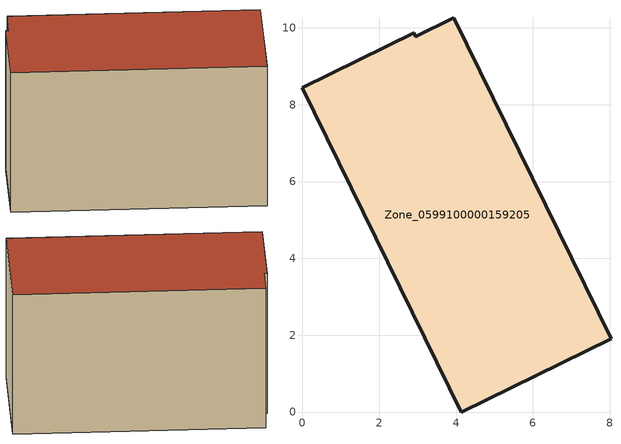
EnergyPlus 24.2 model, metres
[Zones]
Zone_0599100000159205
 floor ground (C_G): 4.13,0 0,8.44 2.91,9.87 2.94,9.77 3.94,10.26 8.03,1.91 z0
 wall outside (C_F): 4.13,0 8.03,1.91 3.94,10.26 2.94,9.77 2.91,9.87 0,8.44 4.13,0 z0:5.81
 roof outside (C_R): 0,8.44 4.13,0 8.03,1.91 3.94,10.26 2.94,9.77 2.91,9.87 z5.81
[BUILDING]
Pand.0599100000159205: North Axis=0; Terrain=City; Loads Convergence Tolerance Value=0.04; Temperature Convergence Tolerance Value=0.4; Solar Distribution=FullExterior; Maximum Number of Warmup Days=25; Minimum Number of Warmup Days=1
[Site:Location]
Rotterdam.The.Hague.AP_ZH_NLD Design_Conditions: Latitude=51.96; Longitude=4.45; Time Zone=1; Elevation=-4.5
[SITE:GROUNDTEMPERATURE:BUILDINGSURFACE]
18, 18, 18, 18, 18, 18, 18, 18, 18, 18, 18, 18
[MATERIAL] Thermal Absorptance=0.9; Solar Absorptance=0.7; Visible Absorptance=0.7
Name | Roughness | Thickness | Conductivity | Density | Specific Heat
G.TI.1946-1964 | MediumSmooth | 0.15 | 1 | 540 | 1210
F.TI.1946-1964 | Rough | 0.3 | 0.857143 | 1920 | 840
R.TI.1946-1964 | MediumRough | 0.2 | 0.277778 | 1500 | 1000
[CONSTRUCTION]
C_G: G.TI.1946-1964
C_F: F.TI.1946-1964
C_R: R.TI.1946-1964
[ZONE]
Zone_0599100000159205: Type=1; Multiplier=1; Ceiling Height=Autocalculate; Volume=Autocalculate; Floor Area=autocalculate; Part of Total Floor Area=Yes
[ZONEINFILTRATION:DESIGNFLOWRATE]
Infil_Zone_0599100000159205: Zone or ZoneList or Space or SpaceList=Zone_0599100000159205; Schedule=AlwaysOn; Design Flow Rate Calculation Method=Flow/Area; Flow Rate per Floor Area=0.003; Constant Term Coefficient=1; Temperature Term Coefficient=0; Velocity Term Coefficient=0; Velocity Squared Term Coefficient=0
[HVACTEMPLATE:ZONE:IDEALLOADSAIRSYSTEM]
Zone_0599100000159205: Maximum Heating Supply Air Temperature=50; Minimum Cooling Supply Air Temperature=13; Maximum Heating Supply Air Humidity Ratio=0.0156; Minimum Cooling Supply Air Humidity Ratio=0.0077; Heating Limit=NoLimit; Cooling Limit=NoLimit; Dehumidification Control Type=ConstantSensibleHeatRatio; Cooling Sensible Heat Ratio=0.7; Dehumidification Setpoint=60; Humidification Control Type=None; Humidification Setpoint=30; Outdoor Air Method=None; Outdoor Air Flow Rate per Person=0.00944; Outdoor Air Flow Rate per Zone Floor Area=0; Outdoor Air Flow Rate per Zone=0; Demand Controlled Ventilation Type=None; Outdoor Air Economizer Type=NoEconomizer; Heat Recovery Type=None; Sensible Heat Recovery Effectiveness=0.7; Latent Heat Recovery Effectiveness=0.65
[ZONECONTROL:THERMOSTAT]
ThermostatControl_Zone_0599100000159205: Zone or ZoneList=Zone_0599100000159205; Control Type Schedule=DualSetpointControlType; Control 1=Thermostat_Zone_0599100000159205; Temperature Difference Between Cutout And Setpoint=0
[THERMOSTATSETPOINT:DUALSETPOINT]
Thermostat_Zone_0599100000159205: Heating Setpoint Temperature Schedule=HeatingSetpoint_Zone_0599100000159205; Cooling Setpoint Temperature Schedule=CoolingSetpoint_Zone_0599100000159205
[SCHEDULE:COMPACT]
HeatingSetpoint_Zone_0599100000159205: Through: 12/31, For: AllDays, Until: 24:00, 21
CoolingSetpoint_Zone_0599100000159205: Through: 12/31, For: AllDays, Until: 24:00, 24
DualSetpointControlType: Through: 12/31, For: AllDays, Until: 24:00, 4
AlwaysOn: Through: 12/31, For: AllDays, Until: 24:00, 1
